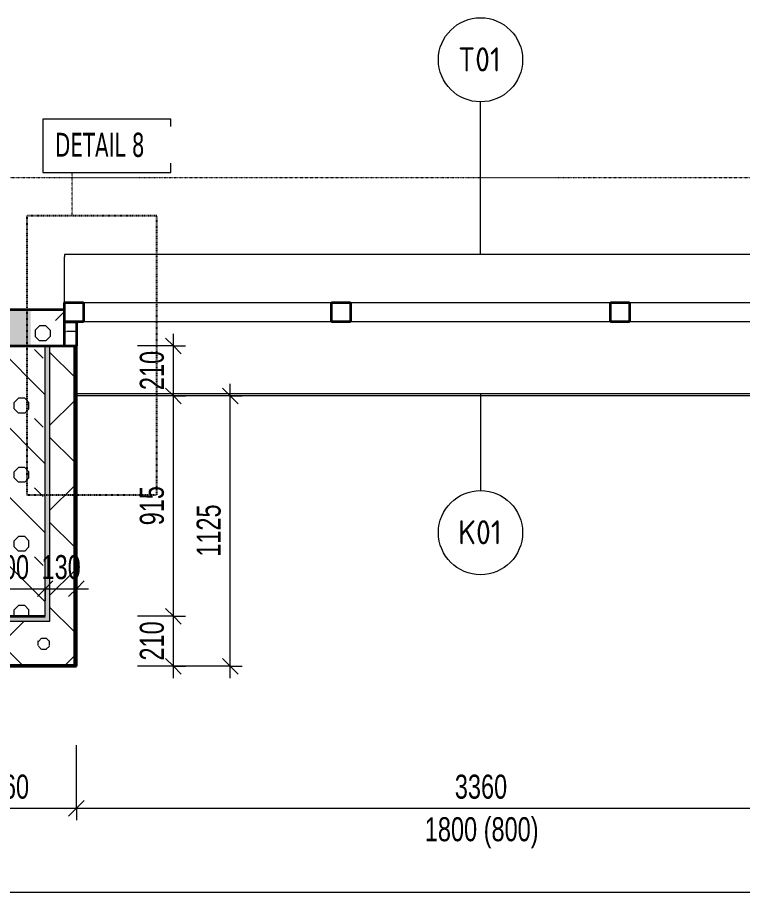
# Model space of a CAD drawing. Header units: millimetres. Extents: x -17526 to 208316, y -45352 to 20466.
# Drawn here: x 139216 to 142228, y -32550 to -28862 of the extents above; entities that cross this region are included whole.
import ezdxf

# ---------------------------------------------------------------- set-up
doc = ezdxf.new("R2010")
doc.units = ezdxf.units.MM
doc.linetypes.add('3_Čárkovaná 2_5mm', pattern=[5, 2.5, -2.5])
doc.linetypes.add('Dash dot dot', pattern=[5, 2, -1, 0, -1, 0, -1])
for name, color, linetype, lineweight in [('A-ANNO-DIMS', 211, 'Continuous', 9), ('A-ANNO-DIMS-50', 211, 'Continuous', 9), ('A-DETL', 90, 'Continuous', 9), ('A-GENM', 13, 'Continuous', 9), ('A-GENM-IDEN', 13, 'Continuous', 9), ('A-GLAZ', 151, 'Continuous', 9), ('A-WALL', 113, 'Continuous', 9), ('A-WALL-PATT', 111, 'Continuous', 9), ('G-ANNO-TEXT', 231, 'Continuous', 9), ('Q-SPCQ', 91, 'Continuous', 9), ('Q-SPCQ-IDEN', 132, 'Continuous', 9)]:
    doc.layers.add(name, color=color, linetype=linetype, lineweight=lineweight)
doc.styles.add('Arial_4', font='arial.ttf', dxfattribs={"width": 0.7, "height": 100})
doc.styles.add('ISOCPEUR', font='isocpeur.ttf', dxfattribs={"width": 0.9, "height": 100})
doc.styles.add('Tahoma', font='tahoma.ttf', dxfattribs={"width": 0.7, "height": 100})
doc.dimstyles.new('Vnitřní_-_průhledné', dxfattribs={"dimscale": 304.8, "dimtxt": 102.02594, "dimasz": 0.213255, "dimexe": 0.164042, "dimexo": 0.0625, "dimgap": 0.032808, "dimtad": 1, "dimdec": 0, "dimrnd": 5, "dimzin": 0, "dimdsep": 46, "dimtxsty": 'Arial_4', "dimblk1": 'OBLIQUE', "dimblk2": 'OBLIQUE', "dimsah": 1, "dimcen": 0.09, "dimdle": 0.164042, "dimazin": 0, "dimtfac": 1, "dimtdec": 4, "dimtix": 1, "dimtmove": 0, "dimatfit": 3, "dimfxl": 0.492126, "dimfxlon": 1, "dimtvp": 1, "dimtolj": 1, "dimtzin": 0, "dimarcsym": 2})
pattern_1 = [(45, (73033.68, 0), (0.0007, 353.5527), []), (315, (73033.68, 0), (353.5527, -0.0007), []), (270, (73187.36, 9.56), (176.771, -176.771), [19.139, -334.416]), (270, (73233.55, 9.56), (176.771, -176.771), [19.139, -334.416]), (0, (73200.25, 23.1), (176.771, 176.771), [19.139, -334.416]), (0, (73200.25, -23.1), (176.771, 176.771), [19.139, -334.416]), (45, (73187.36, 9.56), (0.0007, 353.5527), [19.139, -230.861]), (45, (73220.03, -23.1), (0.0007, 353.5527), [19.139, -230.861]), (315, (73220.03, 23.1), (353.5534, 0), [19.139, -230.861]), (315, (73187.36, -9.56), (353.5527, -0.0007), [19.139, -230.861])]

# ---------------------------------------------------------------- blocks, each defined once
blk = doc.blocks.new('OKNO_3k_nadsvetlik - OKNO_3k_nadsvetlik_3460 x 1800-2306715-2NP_NÁVRH B')
at = {"layer": 'A-GLAZ', "lineweight": 13}
h = blk.add_hatch(dxfattribs=at)
h.set_pattern_fill('FP_213', color=21, style=0, pattern_type=2)
h.set_pattern_definition([(0, (-68106.38, 30151.56), (75, 43.3), [50, -100]), (60, (-68056.38, 30151.56), (0.0011, 86.601905), [50, -100]), (300, (-68056.38, 30151.56), (74.9989, -43.301905), [50, -100])])
h.paths.add_polyline_path([(1680, -75), (1730, -75), (1730, 25), (1680, 25)])
h.paths.add_polyline_path([(-1680.5, -75), (-1680, -75), (-1680, 25), (-1730, 25), (-1730, -75), (-1685, -75)])
at = {"layer": 'A-GLAZ', "color": 20, "lineweight": 35}
for p, q in [((-1730, 105), (-1650, 105)), ((-1730, 75), (-1730, 105)), ((-1650, 105), (-1650, 25)), ((-620, 105), (-540, 105)), ((-620, 25), (-620, 105)), ((-540, 105), (-540, 25)), ((540, 105), (620, 105)), ((540, 25), (540, 105)), ((620, 105), (620, 25)), ((1650, 105), (1730, 105)), ((1650, 25), (1650, 105)), ((-1730, 25), (-1680, 25)), ((-1650, 25), (-1730, 25)), ((-1680, 25), (-1680, -75)), ((-540, 25), (-620, 25)), ((620, 25), (540, 25)), ((1730, 25), (1650, 25)), ((1680, 25), (1730, 25)), ((1680, -75), (1680, 25))]:
    blk.add_line(p, q, dxfattribs=at)
at = {"layer": 'A-GLAZ', "color": 21, "lineweight": 13}
for p, q in [((-1650, 105), (-620, 105)), ((-540, 105), (540, 105)), ((620, 105), (1650, 105)), ((-620, 25), (-1650, 25)), ((540, 25), (-540, 25)), ((1650, 25), (620, 25))]:
    blk.add_line(p, q, dxfattribs=at)
blk = doc.blocks.new('parapet s nosem_vnitní - parapet s nosem_vnitní-1466567-2NP_NÁVRH B')
at = {"layer": 'A-GENM', "color": 21, "lineweight": 13}
for p, q in [((1730, 200), (-1730, 200)), ((-1730, 200), (-1730, 190)), ((-1730, 0), (-1730, 190))]:
    blk.add_line(p, q, dxfattribs=at)
blk = doc.blocks.new('parapet_ext - parapet_ext-1802069-2NP_NÁVRH B')
at = {"layer": 'Q-SPCQ', "color": 21, "lineweight": 13}
blk.add_line((1680, -300), (-1680, -300), dxfattribs=at)
blk = doc.blocks.new('DIMBLOCK82-2NP_NÁVRH B')
at = {"layer": 'A-ANNO-DIMS-50'}
for p, q in [((138900.1, -32150.1), (138900.1, -31887.9)), ((139460.1, -32150.1), (139460.1, -31887.9)), ((138900.1, -32150.1), (139460.1, -32150.1)), ((138900.1, -32150.1), (138900.1, -32200.1)), ((139460.1, -32150.1), (139460.1, -32200.1))]:
    blk.add_line(p, q, dxfattribs=at)
at = {"layer": 'A-ANNO-DIMS-50', "lineweight": 18}
for p, q in [((138900.1, -32150.1), (138932.6, -32117.6)), ((139460.1, -32150.1), (139492.6, -32117.6)), ((138900.1, -32150.1), (138867.6, -32182.6)), ((139460.1, -32150.1), (139427.6, -32182.6))]:
    blk.add_line(p, q, dxfattribs=at)
at = {"layer": 'A-ANNO-DIMS-50', "color": 0, "insert": (139100, -32010.3), "char_height": 100, "width": 192.123, "attachment_point": 1, "line_spacing_factor": 0.941778, "style": 'Arial_4'}
blk.add_mtext('560', dxfattribs=at)
blk = doc.blocks.new('_Oblique')
at = {"color": 0, "linetype": 'ByBlock', "lineweight": -2}
blk.add_line((-0.5, -0.5), (0.5, 0.5), dxfattribs=at)
blk = doc.blocks.new('DIMBLOCK83-2NP_NÁVRH B')
at = {"layer": 'A-ANNO-DIMS-50'}
for p, q in [((139460.1, -32150.1), (139460.1, -31887.9)), ((142820.1, -32150.1), (142820.1, -32000.1)), ((139460.1, -32150.1), (142820.1, -32150.1)), ((139460.1, -32150.1), (139460.1, -32200.1)), ((142820.1, -32150.1), (142820.1, -32200.1))]:
    blk.add_line(p, q, dxfattribs=at)
at = {"layer": 'A-ANNO-DIMS-50', "lineweight": 18}
for p, q in [((139460.1, -32150.1), (139492.6, -32117.6)), ((142820.1, -32150.1), (142852.6, -32117.6)), ((139460.1, -32150.1), (139427.6, -32182.6)), ((142820.1, -32150.1), (142787.6, -32182.6))]:
    blk.add_line(p, q, dxfattribs=at)
at = {"layer": 'A-ANNO-DIMS-50', "color": 0, "char_height": 100, "attachment_point": 1, "line_spacing_factor": 0.941778, "style": 'Arial_4'}
for s, insert, width in [('3360', (141033.3, -32010.3), 256.164), ('1800 (800)', (140908.5, -32187.3), 555.649)]:
    blk.add_mtext(s, dxfattribs=dict(at, insert=insert, width=width))
blk = doc.blocks.new('DIMBLOCK96-2NP_NÁVRH B')
at = {"layer": 'A-ANNO-DIMS-50'}
for p, q in [((126317.1, -32499.6), (126317.1, -32150.3)), ((145631.3, -32499.6), (145631.3, -32170.1)), ((126267.1, -32499.6), (145631.3, -32499.6)), ((126317.1, -32499.6), (126317.1, -32549.6)), ((145631.3, -32499.6), (145631.3, -32549.6))]:
    blk.add_line(p, q, dxfattribs=at)
at = {"layer": 'A-ANNO-DIMS-50', "lineweight": 18}
for p, q in [((126317.1, -32499.6), (126349.6, -32467.1)), ((145631.3, -32499.6), (145663.8, -32467.1)), ((126317.1, -32499.6), (126284.6, -32532.1)), ((145631.3, -32499.6), (145598.8, -32532.1))]:
    blk.add_line(p, q, dxfattribs=at)
at = {"layer": 'A-ANNO-DIMS-50', "color": 0, "insert": (135840.8, -32359.7), "char_height": 100, "width": 320.204, "attachment_point": 1, "line_spacing_factor": 0.941778, "style": 'Arial_4'}
blk.add_mtext('19315', dxfattribs=at)
blk = doc.blocks.new('DIMBLOCK112-2NP_NÁVRH B')
at = {"layer": 'A-ANNO-DIMS-50'}
for p, q in [((139030.1, -31236.8), (139030.1, -31086.8)), ((139330.1, -31236.8), (139330.1, -31086.8)), ((139030.1, -31236.8), (139330.1, -31236.8)), ((139030.1, -31236.8), (139030.1, -31286.8)), ((139330.1, -31236.8), (139330.1, -31286.8))]:
    blk.add_line(p, q, dxfattribs=at)
at = {"layer": 'A-ANNO-DIMS-50', "lineweight": 18}
for p, q in [((139030.1, -31236.8), (138997.6, -31269.3)), ((139030.1, -31236.8), (139062.6, -31204.3)), ((139330.1, -31236.8), (139297.6, -31269.3)), ((139330.1, -31236.8), (139362.6, -31204.3))]:
    blk.add_line(p, q, dxfattribs=at)
at = {"layer": 'A-ANNO-DIMS-50', "color": 0, "insert": (139100, -31097), "char_height": 100, "width": 192.123, "attachment_point": 1, "line_spacing_factor": 0.941778, "style": 'Arial_4'}
blk.add_mtext('300', dxfattribs=at)
blk = doc.blocks.new('DIMBLOCK113-2NP_NÁVRH B')
at = {"layer": 'A-ANNO-DIMS-50'}
for p, q in [((139330.1, -31236.8), (139330.1, -31086.8)), ((139460.1, -31236.8), (139460.1, -31086.8)), ((139330.1, -31236.8), (139510.1, -31236.8)), ((139330.1, -31236.8), (139330.1, -31286.8)), ((139460.1, -31236.8), (139460.1, -31286.8))]:
    blk.add_line(p, q, dxfattribs=at)
at = {"layer": 'A-ANNO-DIMS-50', "lineweight": 18}
for p, q in [((139330.1, -31236.8), (139297.6, -31269.3)), ((139330.1, -31236.8), (139362.6, -31204.3)), ((139460.1, -31236.8), (139427.6, -31269.3)), ((139460.1, -31236.8), (139492.6, -31204.3))]:
    blk.add_line(p, q, dxfattribs=at)
at = {"layer": 'A-ANNO-DIMS-50', "color": 0, "insert": (139315, -31097), "char_height": 100, "width": 192.123, "attachment_point": 1, "line_spacing_factor": 0.941778, "style": 'Arial_4'}
blk.add_mtext('130', dxfattribs=at)
blk = doc.blocks.new('DIMBLOCK117-2NP_NÁVRH B')
at = {"layer": 'A-ANNO-DIMS-50'}
for p, q in [((140099.5, -31609.6), (140099.5, -30384.6)), ((140099.5, -30434.6), (139949.5, -30434.6)), ((140099.5, -30434.6), (140149.5, -30434.6)), ((140099.5, -31559.6), (139812.7, -31559.6)), ((140099.5, -31559.6), (140149.5, -31559.6))]:
    blk.add_line(p, q, dxfattribs=at)
at = {"layer": 'A-ANNO-DIMS-50', "lineweight": 18}
for p, q in [((140099.5, -30434.6), (140067, -30402.1)), ((140099.5, -30434.6), (140132, -30467.1)), ((140099.5, -31559.6), (140067, -31527.1)), ((140099.5, -31559.6), (140132, -31592.1))]:
    blk.add_line(p, q, dxfattribs=at)
at = {"layer": 'A-ANNO-DIMS-50', "color": 0, "insert": (139959.7, -31103.8), "char_height": 100, "width": 256.164, "attachment_point": 1, "rotation": 90, "line_spacing_factor": 0.941778, "style": 'Arial_4'}
blk.add_mtext('1125', dxfattribs=at)
blk = doc.blocks.new('Popiska speciální vybavení - Popiska okna_Bublina-1426311-2NP_NÁVRH B')
at = {"layer": 'Q-SPCQ-IDEN'}
blk.add_circle((0, 0), 3.5, dxfattribs=at)
blk = doc.blocks.new('Popiska becný model_Bublina_CC - Popiska okna_Bublina-1416866-2NP_NÁVRH B')
at = {"layer": 'A-GENM-IDEN'}
blk.add_circle((0, 0), 3.5, dxfattribs=at)
blk = doc.blocks.new('DIMBLOCK133-2NP_NÁVRH B')
at = {"layer": 'A-ANNO-DIMS-50', "lineweight": 18}
for p, q in [((139863.4, -31351.6), (139830.9, -31319.1)), ((139863.4, -31351.6), (139895.9, -31384.1)), ((139863.4, -31559.6), (139830.9, -31527.1)), ((139863.4, -31559.6), (139895.9, -31592.1))]:
    blk.add_line(p, q, dxfattribs=at)
at = {"layer": 'A-ANNO-DIMS-50'}
for p, q in [((139863.4, -31351.6), (139713.4, -31351.6)), ((139863.4, -31609.6), (139863.4, -31351.6)), ((139863.4, -31351.6), (139913.4, -31351.6)), ((139863.4, -31559.6), (139713.4, -31559.6)), ((139863.4, -31559.6), (139913.4, -31559.6))]:
    blk.add_line(p, q, dxfattribs=at)
at = {"layer": 'A-ANNO-DIMS-50', "color": 0, "insert": (139723.5, -31535.6), "char_height": 100, "width": 192.123, "attachment_point": 1, "rotation": 90, "line_spacing_factor": 0.941778, "style": 'Arial_4'}
blk.add_mtext('210', dxfattribs=at)
blk = doc.blocks.new('DIMBLOCK134-2NP_NÁVRH B')
at = {"layer": 'A-ANNO-DIMS-50', "lineweight": 18}
for p, q in [((139863.4, -30434.6), (139830.9, -30402.1)), ((139863.4, -30434.6), (139895.9, -30467.1)), ((139863.4, -31351.6), (139830.9, -31319.1)), ((139863.4, -31351.6), (139895.9, -31384.1))]:
    blk.add_line(p, q, dxfattribs=at)
at = {"layer": 'A-ANNO-DIMS-50'}
for p, q in [((139863.4, -30434.6), (139713.4, -30434.6)), ((139863.4, -31351.6), (139863.4, -30434.6)), ((139863.4, -30434.6), (139913.4, -30434.6)), ((139863.4, -31351.6), (139713.4, -31351.6)), ((139863.4, -31351.6), (139913.4, -31351.6))]:
    blk.add_line(p, q, dxfattribs=at)
at = {"layer": 'A-ANNO-DIMS-50', "color": 0, "insert": (139723.5, -30973.1), "char_height": 100, "width": 192.123, "attachment_point": 1, "rotation": 90, "line_spacing_factor": 0.941778, "style": 'Arial_4'}
blk.add_mtext('915', dxfattribs=at)
blk = doc.blocks.new('DIMBLOCK135-2NP_NÁVRH B')
at = {"layer": 'A-ANNO-DIMS-50', "lineweight": 18}
for p, q in [((139863.4, -30226.6), (139830.9, -30194.1)), ((139863.4, -30226.6), (139895.9, -30259.1)), ((139863.4, -30434.6), (139830.9, -30402.1)), ((139863.4, -30434.6), (139895.9, -30467.1))]:
    blk.add_line(p, q, dxfattribs=at)
at = {"layer": 'A-ANNO-DIMS-50'}
for p, q in [((139863.4, -30434.6), (139863.4, -30176.6)), ((139863.4, -30226.6), (139713.4, -30226.6)), ((139863.4, -30226.6), (139913.4, -30226.6)), ((139863.4, -30434.6), (139713.4, -30434.6)), ((139863.4, -30434.6), (139913.4, -30434.6))]:
    blk.add_line(p, q, dxfattribs=at)
at = {"layer": 'A-ANNO-DIMS-50', "color": 0, "insert": (139723.5, -30410.6), "char_height": 100, "width": 192.123, "attachment_point": 1, "rotation": 90, "line_spacing_factor": 0.941778, "style": 'Arial_4'}
blk.add_mtext('210', dxfattribs=at)

msp = doc.modelspace()

# ---------------------------------------------------------------- hatches: boundary and pattern name
at = {"layer": 'A-WALL-PATT', "lineweight": 13}
h = msp.add_hatch(dxfattribs=at)
h.set_pattern_fill('FP_122', color=256, angle=45, style=0, pattern_type=2)
h.set_pattern_definition([(45, (136046.02, -30226.56), (-143.684, 143.684), []), (360, (136274.97, -30159.26), (143.684, 143.684), [25.4, -261.968]), (45, (136300.37, -30159.26), (-143.684, 143.684), [25.4, -177.8]), (90, (136318.33, -30141.3), (-143.684, 143.684), [25.4, -261.968]), (135, (136318.33, -30115.9), (-143.684, -143.684), [25.4, -177.8]), (360, (136274.97, -30097.94), (143.684, 143.684), [25.4, -261.968]), (45, (136257.01, -30115.9), (-143.684, 143.684), [25.4, -177.8]), (90, (136257.01, -30141.3), (-143.684, 143.684), [25.4, -261.968]), (135, (136274.97, -30159.26), (-143.684, -143.684), [25.4, -177.8]), (45, (136341.55, -30074.72), (-143.684, 143.684), [50.8, -152.4])])
h.paths.add_polyline_path([(142870.1, -30226.6), (143463.5, -30226.6), (143463.5, -30076.6), (142870.1, -30076.6)])
h.paths.add_polyline_path([(145173.3, -30226.6), (145173.3, -30076.6), (144663.5, -30076.6), (144663.5, -30226.6), (145014.9, -30226.6)])
h.paths.add_polyline_path([(138709.5, -30226.6), (139270.1, -30226.6), (139270.1, -30076.6), (138683.3, -30076.6), (138683.3, -30226.6)])
h.paths.add_polyline_path([(136283.3, -30226.6), (136283.3, -30076.6), (135683.3, -30076.6), (135683.3, -30226.6), (136073.3, -30226.6)])
h.paths.add_polyline_path([(133283.3, -30226.6), (133283.3, -30076.6), (132683.3, -30076.6), (132683.3, -30226.6), (133192.2, -30226.6)])
h.paths.add_polyline_path([(130039.5, -30226.6), (130283.3, -30226.6), (130283.3, -30076.6), (129683.3, -30076.6), (129683.3, -30226.6)])
h.paths.add_polyline_path([(126950.1, -30226.6), (127308.3, -30226.6), (127308.3, -30076.6), (126775.1, -30076.6), (126775.1, -30226.6), (126930.1, -30226.6)])
h.paths.add_polyline_path([(128208.3, -30226.6), (128483.3, -30226.6), (128483.3, -30076.6), (128208.3, -30076.6)])
h = msp.add_hatch(dxfattribs=at)
h.set_pattern_fill('FP_154', color=21, angle=-315, style=0, pattern_type=2)
h.set_pattern_definition([(225, (140998.22, -30076.56), (143.684, -143.684), []), (180, (140769.27, -30143.87), (-143.684, -143.684), [25.4, -261.968]), (225, (140743.87, -30143.87), (143.684, -143.684), [25.4, -177.8]), (270, (140725.9, -30161.83), (143.684, -143.684), [25.4, -261.968]), (315, (140725.9, -30187.23), (143.684, 143.684), [25.4, -177.8]), (180, (140769.27, -30205.19), (-143.684, -143.684), [25.4, -261.968]), (225, (140787.23, -30187.23), (143.684, -143.684), [25.4, -177.8]), (270, (140787.23, -30161.83), (143.684, -143.684), [25.4, -261.968]), (315, (140769.27, -30143.87), (143.684, 143.684), [25.4, -177.8]), (225, (140702.69, -30228.4), (143.684, -143.684), [50.8, -152.4])])
h.paths.add_polyline_path([(139270.1, -30226.6), (139410.1, -30226.6), (139410.1, -30076.6), (139270.1, -30076.6)])
h = msp.add_hatch(dxfattribs=at)
h.set_pattern_fill('FP_114', color=256, angle=45, style=0, pattern_type=2)
h.set_pattern_definition([(135, (139330.06, -30717.22), (-143.684, -143.684), []), (90, (139262.75, -30488.27), (-143.684, 143.684), [25.4, -261.968]), (135, (139262.75, -30462.87), (-143.684, -143.684), [25.4, -177.8]), (180, (139244.8, -30444.91), (-143.684, -143.684), [25.4, -261.968]), (225, (139219.4, -30444.91), (143.684, -143.684), [25.4, -177.8]), (90, (139201.43, -30488.27), (-143.684, 143.684), [25.4, -261.968]), (135, (139219.4, -30506.23), (-143.684, -143.684), [25.4, -177.8]), (180, (139244.79, -30506.23), (-143.684, -143.684), [25.4, -261.968]), (225, (139262.75, -30488.27), (143.684, -143.684), [25.4, -177.8]), (135, (139178.21, -30421.7), (-143.684, -143.684), [50.8, -152.4])])
h.paths.add_polyline_path([(139030.1, -31351.6), (139330.1, -31351.6), (139330.1, -30226.6), (139030.1, -30226.6), (139030.1, -31240.8)])
msp.add_hatch(color=11, dxfattribs=at).paths.add_polyline_path([(139330.1, -31371.6), (139350.1, -31371.6), (139350.1, -30226.6), (139330.1, -30226.6), (139330.1, -31351.6)])
h = msp.add_hatch(dxfattribs=at)
h.set_pattern_fill('FP_157', color=21, style=0, pattern_type=2)
h.set_pattern_definition(pattern_1)
h.paths.add_polyline_path([(139450.1, -31551.6), (139450.1, -30226.6), (139350.1, -30226.6), (139350.1, -31551.6)])
h = msp.add_hatch(color=11, dxfattribs=at)
h.paths.add_polyline_path([(139010.1, -31371.6), (139330.1, -31371.6), (139330.1, -31351.6), (139010.1, -31351.6)])
h.paths.add_polyline_path([(138903.1, -31371.6), (138910.1, -31371.6), (138910.1, -31351.6), (138900.1, -31351.6), (138900.1, -31371.6)])
h = msp.add_hatch(dxfattribs=at)
h.set_pattern_fill('FP_157', color=21, style=0, pattern_type=2)
h.set_pattern_definition(pattern_1)
h.paths.add_polyline_path([(139030.1, -31551.6), (139350.1, -31551.6), (139350.1, -31371.6), (138908.1, -31371.6), (138908.1, -31551.6), (139010.1, -31551.6)])

# ---------------------------------------------------------------- linework, layer by layer
at = {"layer": 'A-DETL', "lineweight": 13}
for p, q in [((139320.5, -29283.8), (139320.5, -29506)), ((139853, -29283.8), (139320.5, -29283.8)), ((139853, -29506), (139853, -29283.8)), ((139320.5, -29506), (139853, -29506))]:
    msp.add_line(p, q, dxfattribs=at)
at = {"layer": 'A-DETL', "linetype": 'Dash dot dot', "lineweight": 13}
for p, q in [((139178, -29526.6), (142870.1, -29526.6)), ((139442.8, -29686), (139442.8, -29506))]:
    msp.add_line(p, q, dxfattribs=at)
at = {"layer": 'A-DETL', "linetype": '3_Čárkovaná 2_5mm', "lineweight": 25}
for p, q in [((139254.2, -29686), (139254.2, -30846)), ((139794.2, -29686), (139254.2, -29686)), ((139794.2, -30846), (139794.2, -29686)), ((139254.2, -30846), (139794.2, -30846))]:
    msp.add_line(p, q, dxfattribs=at)
at = {"layer": 'A-GENM-IDEN'}
msp.add_line((141140.1, -29846.6), (141140.1, -29211.6), dxfattribs=at)
at = {"layer": 'A-WALL', "color": 20, "lineweight": 35}
for p, q in [((139410.1, -30076.6), (139178, -30076.6)), ((139410.1, -30226.6), (139410.1, -30076.6)), ((139460.1, -31559.6), (139460.1, -30226.6)), ((138900.1, -31559.6), (139460.1, -31559.6))]:
    msp.add_line(p, q, dxfattribs=at)
at = {"layer": 'A-WALL', "lineweight": 35}
for p, q in [((139030.1, -30226.6), (139460.1, -30226.6)), ((139030.1, -31351.6), (139330.1, -31351.6))]:
    msp.add_line(p, q, dxfattribs=at)
at = {"layer": 'A-WALL', "lineweight": 13}
msp.add_line((139330.1, -31351.6), (139330.1, -30226.6), dxfattribs=at)
at = {"layer": 'A-WALL', "color": 10, "lineweight": 13}
for p, q in [((139350.1, -31371.6), (139350.1, -30226.6)), ((139450.1, -31551.6), (139450.1, -30226.6)), ((139455.1, -31556.6), (139455.1, -30226.6)), ((139010.1, -31371.6), (139350.1, -31371.6)), ((138903.1, -31556.6), (139455.1, -31556.6)), ((138908.1, -31551.6), (139450.1, -31551.6))]:
    msp.add_line(p, q, dxfattribs=at)
at = {"layer": 'A-WALL', "color": 21, "lineweight": 13}
msp.add_line((142820.1, -30434.6), (139460.1, -30434.6), dxfattribs=at)
at = {"layer": 'Q-SPCQ-IDEN'}
msp.add_line((141140.1, -30426.6), (141140.1, -30828.5), dxfattribs=at)

# ---------------------------------------------------------------- block references
at = {"layer": 'A-GENM', "color": 21, "lineweight": 13}
msp.add_blockref('parapet s nosem_vnitní - parapet s nosem_vnitní-1466567-2NP_NÁVRH B', (141140.1, -30046.6), dxfattribs=at)
at = {"layer": 'A-GENM-IDEN', "xscale": 49.99999999999998, "yscale": 49.99999999999998, "zscale": 49.99999999999998}
msp.add_blockref('Popiska becný model_Bublina_CC - Popiska okna_Bublina-1416866-2NP_NÁVRH B', (141140.1, -29036.6), dxfattribs=at)
at = {"layer": 'A-GLAZ', "color": 21, "lineweight": 13}
msp.add_blockref('OKNO_3k_nadsvetlik - OKNO_3k_nadsvetlik_3460 x 1800-2306715-2NP_NÁVRH B', (141140.1, -30151.6), dxfattribs=at)
at = {"layer": 'Q-SPCQ', "color": 21, "lineweight": 13}
msp.add_blockref('parapet_ext - parapet_ext-1802069-2NP_NÁVRH B', (141140.1, -30126.6), dxfattribs=at)
at = {"layer": 'Q-SPCQ-IDEN', "xscale": 49.99999999999998, "yscale": 49.99999999999998, "zscale": 49.99999999999998}
msp.add_blockref('Popiska speciální vybavení - Popiska okna_Bublina-1426311-2NP_NÁVRH B', (141140.1, -31003.5), dxfattribs=at)

# ---------------------------------------------------------------- texts
at = {"layer": 'A-GENM-IDEN', "insert": (141047, -28985), "char_height": 100, "width": 223.671, "attachment_point": 1, "style": 'ISOCPEUR'}
msp.add_mtext('T01', dxfattribs=at)
at = {"layer": 'Q-SPCQ-IDEN', "insert": (141047, -30952), "char_height": 100, "width": 223.671, "attachment_point": 1, "style": 'ISOCPEUR'}
msp.add_mtext('K01', dxfattribs=at)

# ---------------------------------------------------------------- dimensions: what is measured, and where the dimension line sits
at = {"layer": 'A-ANNO-DIMS'}
for base, p1, p2, override, picture, middle in [((139863.4, -30226.6), (139713.4, -30434.6), (139713.4, -30226.6), {"dimpost": '<>', "dimfxl": 208}, 'DIMBLOCK135-2NP_NÁVRH B', (139802.3, -30330.6)), ((140099.5, -30434.6), (139812.7, -31559.6), (139949.5, -30434.6), {"dimpost": '<>', "dimfxl": 1133.288433}, 'DIMBLOCK117-2NP_NÁVRH B', (140038.4, -30997.1)), ((139863.4, -30434.6), (139713.4, -31351.6), (139713.4, -30434.6), {"dimpost": '<>', "dimfxl": 917}, 'DIMBLOCK134-2NP_NÁVRH B', (139802.3, -30893.1)), ((139863.4, -31351.6), (139713.4, -31559.6), (139713.4, -31351.6), {"dimpost": '<>', "dimfxl": 208}, 'DIMBLOCK133-2NP_NÁVRH B', (139802.3, -31455.6))]:
    dim = msp.add_linear_dim(base=base, p1=p1, p2=p2, angle=90, dimstyle='Vnitřní_-_průhledné', override=override, dxfattribs=at)
    dim.commit()
    dim.dimension.update_dxf_attribs({"geometry": picture, "text_midpoint": middle})
for base, p1, p2, override, picture, middle in [((139330.1, -31236.8), (139030.1, -31086.8), (139330.1, -31086.8), {"dimpost": '<>', "dimfxl": 300}, 'DIMBLOCK112-2NP_NÁVRH B', (139180.1, -31175.7)), ((139460.1, -31236.8), (139330.1, -31086.8), (139460.1, -31086.8), {"dimpost": '<>', "dimfxl": 130}, 'DIMBLOCK113-2NP_NÁVRH B', (139395.1, -31175.7)), ((139460.1, -32150.1), (138900.1, -31887.9), (139460.1, -31887.9), {"dimpost": '<>', "dimfxl": 560}, 'DIMBLOCK82-2NP_NÁVRH B', (139180.1, -32089.1)), ((145631.3, -32499.6), (126317.1, -32150.3), (145631.3, -32170.1), {"dimpost": '<>', "dimfxl": 19314.258245}, 'DIMBLOCK96-2NP_NÁVRH B', (135974.2, -32438.5))]:
    dim = msp.add_linear_dim(base=base, p1=p1, p2=p2, dimstyle='Vnitřní_-_průhledné', override=override, dxfattribs=at)
    dim.commit()
    dim.dimension.update_dxf_attribs({"geometry": picture, "text_midpoint": middle})
dim = msp.add_linear_dim(base=(142820.1, -32150.1), p1=(139460.1, -31887.9), p2=(142820.1, -32000.1), text='<>\\X1800 (800)', dimstyle='Vnitřní_-_průhledné', override={"dimpost": '<>', "dimfxl": 3361.874839}, dxfattribs=at)
dim.commit()
dim.dimension.update_dxf_attribs({"geometry": 'DIMBLOCK83-2NP_NÁVRH B', "text_midpoint": (141140.1, -32150.1)})

# ---------------------------------------------------------------- next in the draw order: texts
at = {"layer": 'G-ANNO-TEXT', "color": 1, "insert": (139371.2, -29340.2), "char_height": 100, "width": 496.645, "attachment_point": 1, "style": 'Tahoma', "bg_fill": 3, "box_fill_scale": 1.25, "bg_fill_color": 256, "bg_fill_true_color": 13158600, "bg_fill_transparency": 0}
msp.add_mtext('DETAIL 8', dxfattribs=at)

doc.saveas('drawing.dxf')
